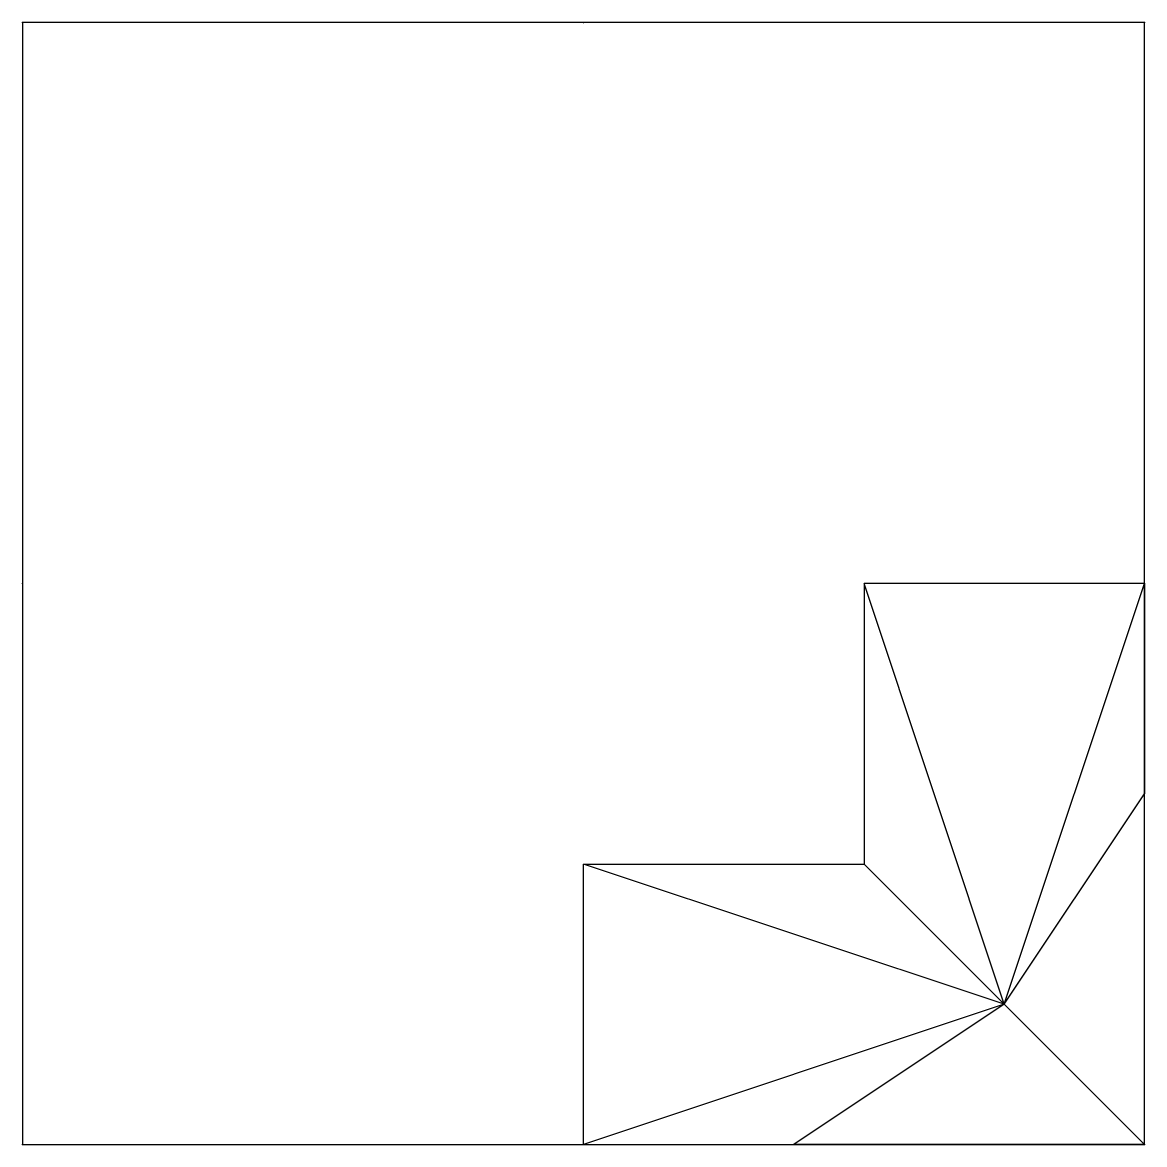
# Model space of a CAD drawing. Header units: millimetres. Extents: x -5 to 5, y -5 to 5.
import ezdxf

# ---------------------------------------------------------------- set-up
doc = ezdxf.new("R2010")
doc.units = ezdxf.units.MM
doc.layers.get('0').update_dxf_attribs({"linetype": 'CONTINUOUS'})

msp = doc.modelspace()

# ---------------------------------------------------------------- linework, layer by layer
for p, q in [((5, 5), (-5, 5)), ((-5, 5), (-5, -5)), ((-5, 5), (-5, 5, 10)), ((-5, 5, 10), (-5, -5, 10)), ((5, 5, 10), (-5, 5, 10)), ((5, -5), (5, 5)), ((5, 5), (5, 5, 10)), ((5, 0, 10), (5, 5, 10)), ((5, 0, 10), (2.5, 0, 10)), ((2.5, 0, 10), (2.5, -2.5, 10)), ((2.5, 0, 10), (2.5, -2.5, 10)), ((5, 0, 10), (2.5, 0, 10)), ((3.75, -3.75, 8.75), (2.5, 0, 10)), ((3.75, -3.75, 8.75), (5, 0, 10)), ((5, 0, 10), (5, -1.875, 6.875)), ((5, 0, 10), (5, -1.875, 6.875)), ((3.75, -3.75, 8.75), (5, -1.875, 6.875)), ((5, -5, 5), (5, -1.875, 6.875)), ((5, -5, 5), (5, -1.875, 6.875)), ((0, -5, 10), (0, -2.5, 10)), ((0, -2.5, 10), (2.5, -2.5, 10)), ((0, -5, 10), (0, -2.5, 10)), ((0, -2.5, 10), (2.5, -2.5, 10)), ((3.75, -3.75, 8.75), (0, -2.5, 10)), ((2.5, -2.5, 10), (3.75, -3.75, 8.75)), ((3.75, -3.75, 8.75), (0, -5, 10)), ((3.75, -3.75, 8.75), (1.875, -5, 6.875)), ((3.75, -3.75, 8.75), (5, -5, 5)), ((-5, -5), (5, -5)), ((-5, -5, 10), (0, -5, 10)), ((0, -5, 10), (1.875, -5, 6.875)), ((0, -5, 10), (1.875, -5, 6.875)), ((5, -5, 5), (1.875, -5, 6.875)), ((5, -5, 5), (1.875, -5, 6.875)), ((5, -5, 5), (5, -5)), ((-5, -5), (-5, -5, 10))]:
    msp.add_line(p, q)
for p in [(-5, 5), (-5, 5), (0, 5), (5, 5), (5, 5), (5, 5), (-5, 0), (5, 0), (5, 0, 10), (-5, -5), (0, -5), (0, -5, 10), (5, -5), (5, -5, 5), (-5, -5), (-5, -5)]:
    msp.add_point(p)

doc.saveas('drawing.dxf')
